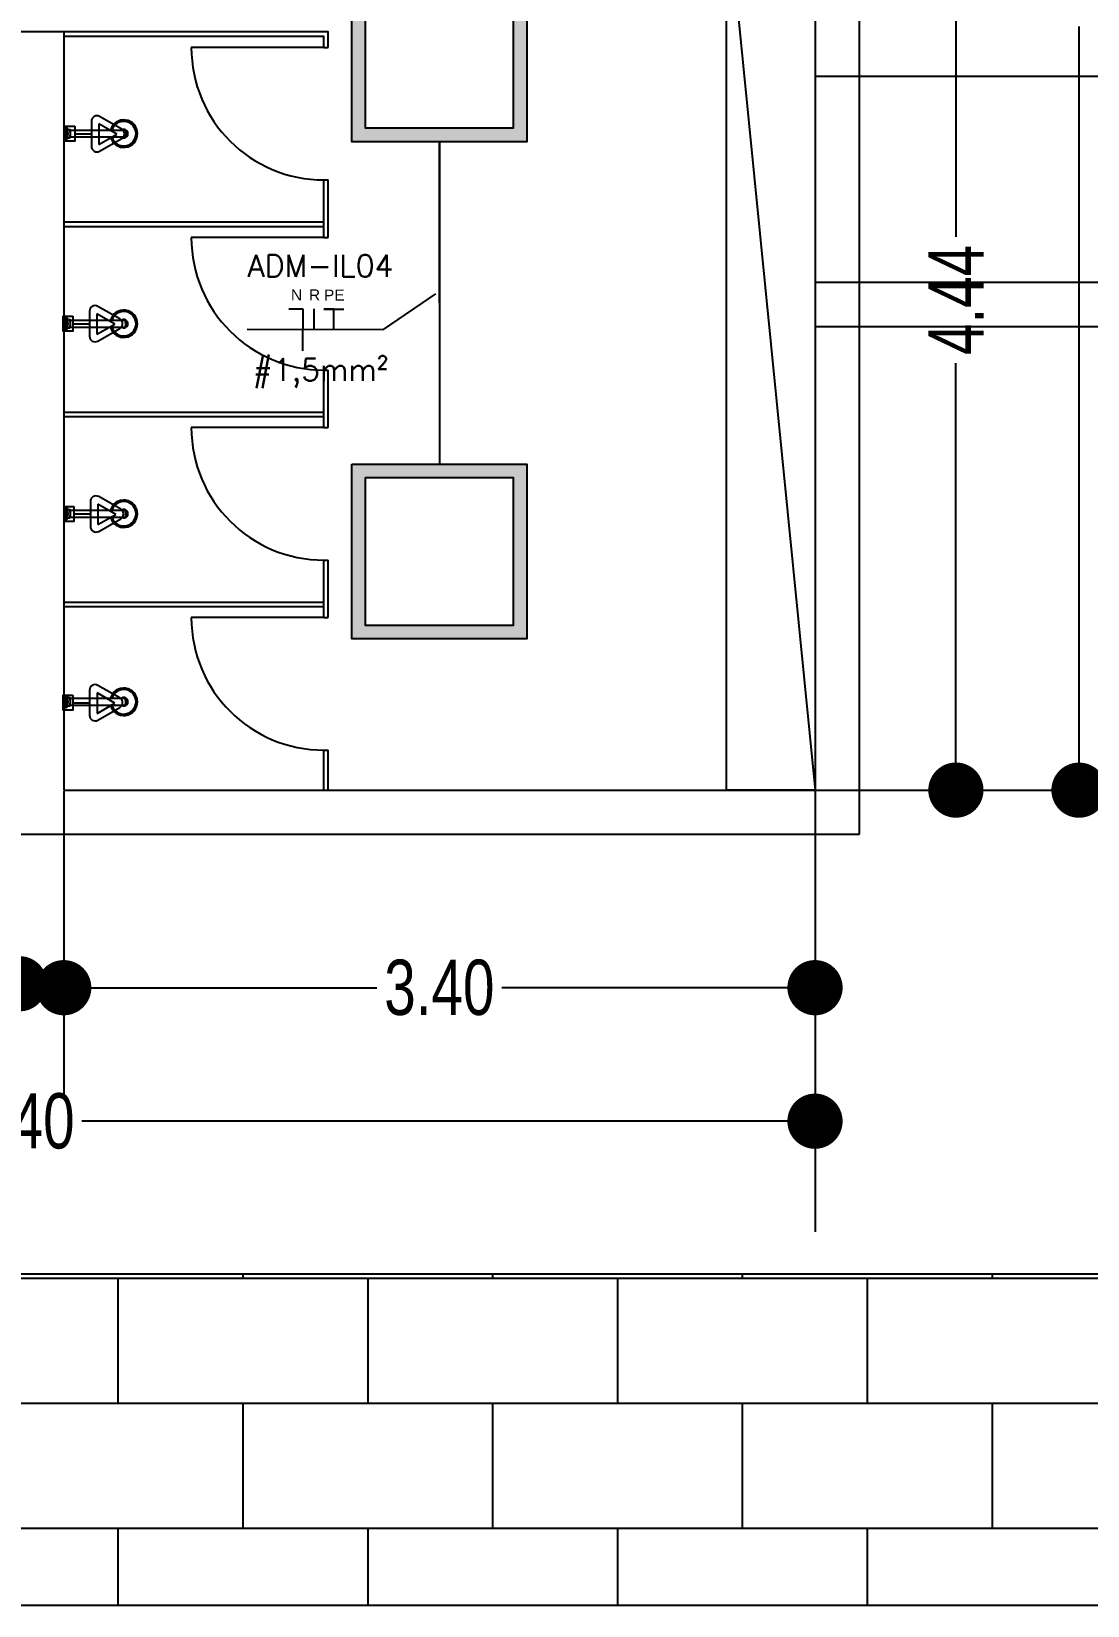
# Model space of a CAD drawing. Header units: metres. Extents: x 2442 to 5008, y 1070 to 2228.
# Drawn here: x 2516.22 to 2521, y 1088.13 to 1095.25 of the extents above; entities that cross this region are included whole.
import ezdxf
from ezdxf.enums import TextEntityAlignment as Align

# ---------------------------------------------------------------- set-up
doc = ezdxf.new("R2010")
doc.units = ezdxf.units.M
doc.layers.get('Defpoints').update_dxf_attribs({"color": 130})
for name, color, linetype in [('ARQ LAYOUT', 252, 'Continuous'), ('ARQ-TEXTO3', 3, 'Continuous'), ('ARQ_ELÉTRODUTOS', 2, 'Continuous'), ('ARQ_PAREDES', 6, 'Continuous'), ('FIACAO', 7, 'Continuous'), ('INDICACAO_BIT_FIACAO', 10, 'Continuous'), ('INDICACAO_CIRCUITO_FIA', 7, 'Continuous'), ('LINHA_DE_CHAMADA', 7, 'Continuous'), ('LUMINÁRIAS RESIDENCIAL', 150, 'Continuous'), ('muro', 50, 'Continuous'), ('Tomadas 4x2', 150, 'Continuous')]:
    doc.layers.add(name, color=color, linetype=linetype)
doc.styles.add('ARIAL', font='arial.ttf')
doc.styles.add('Luciene 01', font='swisscl.ttf')
doc.styles.add('ROMANS', font='ROMANS.SHX')
doc.dimstyles.new('LP 50', dxfattribs={"dimscale": 0.5, "dimtxt": 0.5, "dimasz": 0.5, "dimexe": 1, "dimexo": 0.01, "dimgap": 0.05, "dimtad": 0, "dimzin": 0, "dimdsep": 46, "dimtxsty": 'Luciene 01', "dimblk": 'DOT', "dimcen": 1, "dimclrd": 256, "dimclre": 256, "dimclrt": 256, "dimadec": 0, "dimazin": 0, "dimtfac": 1, "dimtofl": 0, "dimtmove": 0, "dimatfit": 3, "dimldrblk": 'DOT', "dimfxl": 1, "dimtolj": 1, "dimtzin": 0, "dimlwd": -1, "dimarcsym": 1})

# ---------------------------------------------------------------- blocks, each defined once
blk = doc.blocks.new('1990CCT_p')
for points in [[(-0.0043, 0.0109, 0.019617), (-0.0041, -0.0104)], [(0.2076, -0.0165, 7.379647), (0.2076, 0.0165)], [(0.2145, -0.0165, 6.565284), (0.2145, 0.0165)], [(0.258, -0.0165, 1.713301), (0.258, 0.0165)], [(0.2603, -0.0165, 1.516225), (0.2603, 0.0165)], [(0.2795, -0.0103, 0.364991), (0.2795, 0.0103)], [(0.2124, -0.0287, 0.004563), (0.213, -0.0297)]]:
    blk.add_lwpolyline(points, format="xyb")
at = {"ltscale": 0.086171}
blk.add_lwpolyline([(0, 0.0272), (0.0069, 0.0272), (0.008, 0.027), (0.009, 0.0263), (0.0105, 0.0238), (0.0118, 0.0187)], dxfattribs=at)
for points in [[(0.0118, -0.0187), (0.0129, -0.0103), (0.0132, -0.0023), (0.0127, 0.0123), (0.0118, 0.0187)], [(0.0249, -0.0165), (0.0261, -0.0112), (0.0268, -0.0016), (0.0264, 0.0086), (0.0258, 0.0132), (0.0249, 0.0165)], [(0.0249, 0.0165), (0.2727, 0.0165)], [(0.2727, 0.0165), (0.2725, 0.0156), (0.2744, 0.0088), (0.2753, 0.0032), (0.2753, -0.0021), (0.2746, -0.0079), (0.2725, -0.0155), (0.2727, -0.0165), (0.2603, -0.0165)], [(0.2793, 0.0108), (0.2758, 0.0149), (0.2741, 0.0161), (0.2727, 0.0165)], [(0.2794, -0.0106), (0.2764, -0.0143), (0.2749, -0.0155), (0.274, -0.0156), (0.2741, -0.0147), (0.2762, -0.0075), (0.2769, -0.0021), (0.2768, 0.0036), (0.2761, 0.0082), (0.274, 0.0154), (0.2745, 0.0156), (0.276, 0.0146), (0.2794, 0.0106)], [(0.0118, -0.0187), (0.0113, -0.0214), (0.0102, -0.0246), (0.0087, -0.0265), (0.0069, -0.0272), (0, -0.0272)], [(0.2076, -0.0165), (0.0249, -0.0165)], [(0.2145, -0.0165), (0.2076, -0.0165)], [(0.258, -0.0165), (0.2145, -0.0165)], [(0.2603, -0.0165), (0.258, -0.0165)], [(0.2793, -0.0108), (0.2777, -0.013), (0.2757, -0.015), (0.274, -0.0162), (0.2727, -0.0165)]]:
    blk.add_lwpolyline(points)
at = {"ltscale": 0.136086}
blk.add_lwpolyline([(0.0118, 0.0187), (0.0227, 0.0187), (0.024, 0.0181), (0.0249, 0.0165)], dxfattribs=at)
at = {"ltscale": 0.136089}
blk.add_lwpolyline([(0.0118, -0.0187), (0.0227, -0.0187), (0.0238, -0.0182), (0.0249, -0.0165)], dxfattribs=at)
for centre, major_axis, ratio, start_param, end_param in [((0, 0), (0, 0.0272), 0.173648, 6.283175, 7.464622), ((0, 0), (0, 0.0252), 0.173648, 6.283175, 7.431832), ((0, 0), (0, 0.0272), 0.173648, 3.141582, 6.283175), ((0, 0), (0, 0.0252), 0.173648, 3.141582, 6.283175), ((0.0069, 0), (0, 0.0252), 0.173648, 0.906839, 1.148647), ((0.0049, 0), (0, 0.012), 0.173648, 0.477162, 0.534707), ((0.0069, 0), (0, 0.0272), 0.173648, 3.141582, 6.283175), ((0.0118, 0), (0, 0.0187), 0.173648, 3.155271, 6.269584), ((0.0227, 0), (0, 0.0187), 0.173648, 3.141622, 6.283215), ((0.2578, 0), (0, -0.025), 0.952348, 1.133711, 2.007882), ((0.2578, 0), (0, -0.025), 0.95323, 1.133213, 2.008472), ((0, 0), (0, 0.0272), 0.173648, 1.960155, 2.070796), ((0, 0), (0, 0.0272), 0.173648, 2.070796, 3.141582), ((0, 0), (0, 0.0252), 0.173648, 1.992946, 2.070796), ((0, 0), (0, 0.0252), 0.173648, 2.070796, 3.141582), ((0.0069, 0), (0, 0.0252), 0.173648, 1.992946, 2.070796), ((0.0069, 0), (0, 0.0252), 0.173648, 2.070796, 2.234922), ((0.0049, 0), (0, 0.012), 0.173648, 2.606884, 2.663782)]:
    blk.add_ellipse(centre, major_axis=major_axis, ratio=ratio, start_param=start_param, end_param=end_param)
blk = doc.blocks.new('_Dot')
at = {"color": 0, "linetype": 'ByBlock', "lineweight": -2}
blk.add_line((-0.5, 0), (-1, 0), dxfattribs=at)
at = {"color": 0, "linetype": 'ByBlock', "const_width": 0.5}
blk.add_lwpolyline([(-0.25, 0, 1), (0.25, 0, 1)], format="xyb", close=True, dxfattribs=at)
blk = doc.blocks.new('*D325')
at = {"lineweight": -2, "transparency": 16777216}
for p, q in [((2519.7717, 1096.2548), (2520.9044, 1096.2548)), ((2519.7717, 1091.819), (2520.9044, 1091.819))]:
    blk.add_line(p, q, dxfattribs=at)
at = {"transparency": 16777216}
for p, q in [((2520.4044, 1096.0048), (2520.4044, 1094.3223)), ((2520.4044, 1092.069), (2520.4044, 1093.7515))]:
    blk.add_line(p, q, dxfattribs=at)
at = {"layer": 'Defpoints', "color": 0, "transparency": 16777216}
for p in [(2519.7667, 1096.2548), (2519.7667, 1091.819), (2520.4044, 1091.819)]:
    blk.add_point(p, dxfattribs=at)
at = {"transparency": 16777216, "xscale": 0.25, "yscale": 0.25, "zscale": 0.25}
for p, rotation in [((2520.4044, 1096.2548), 90), ((2520.4044, 1091.819), 270)]:
    blk.add_blockref('_Dot', p, dxfattribs=dict(at, rotation=rotation))
at = {"transparency": 16777216, "insert": (2520.4044, 1094.0369), "char_height": 0.25, "attachment_point": 5, "rotation": 90, "style": 'Luciene 01'}
blk.add_mtext('\\A1;4.44', dxfattribs=at)
blk = doc.blocks.new('*D326')
at = {"lineweight": -2, "transparency": 16777216}
for p, q in [((2512.3667, 1091.814), (2512.3667, 1089.8206)), ((2519.7667, 1091.814), (2519.7667, 1089.8206))]:
    blk.add_line(p, q, dxfattribs=at)
at = {"transparency": 16777216}
for p, q in [((2512.6167, 1090.3206), (2515.8849, 1090.3206)), ((2519.5167, 1090.3206), (2516.4486, 1090.3206))]:
    blk.add_line(p, q, dxfattribs=at)
at = {"layer": 'Defpoints', "color": 0, "transparency": 16777216}
for p in [(2512.3667, 1091.819), (2519.7667, 1091.819), (2519.7667, 1090.3206)]:
    blk.add_point(p, dxfattribs=at)
at = {"transparency": 16777216, "xscale": 0.25, "yscale": 0.25, "zscale": 0.25, "rotation": 180}
blk.add_blockref('_Dot', (2512.3667, 1090.3206), dxfattribs=at)
at = {"transparency": 16777216, "xscale": 0.25, "yscale": 0.25, "zscale": 0.25}
blk.add_blockref('_Dot', (2519.7667, 1090.3206), dxfattribs=at)
at = {"transparency": 16777216, "insert": (2516.1667, 1090.3206), "char_height": 0.25, "attachment_point": 5, "style": 'Luciene 01'}
blk.add_mtext('\\A1;7.40', dxfattribs=at)
blk = doc.blocks.new('*D342')
at = {"lineweight": -2, "transparency": 16777216}
for p, q in [((2515.0667, 1091.814), (2515.0667, 1090.4426)), ((2516.1667, 1091.814), (2516.1667, 1090.4426))]:
    blk.add_line(p, q, dxfattribs=at)
at = {"transparency": 16777216}
for p, q in [((2515.3167, 1090.9426), (2515.337, 1090.9426)), ((2515.9167, 1090.9426), (2515.8965, 1090.9426))]:
    blk.add_line(p, q, dxfattribs=at)
at = {"layer": 'Defpoints', "color": 0, "transparency": 16777216}
for p in [(2515.0667, 1091.819), (2516.1667, 1091.819), (2516.1667, 1090.9426)]:
    blk.add_point(p, dxfattribs=at)
at = {"transparency": 16777216, "xscale": 0.25, "yscale": 0.25, "zscale": 0.25, "rotation": 180}
blk.add_blockref('_Dot', (2515.0667, 1090.9426), dxfattribs=at)
at = {"transparency": 16777216, "xscale": 0.25, "yscale": 0.25, "zscale": 0.25}
blk.add_blockref('_Dot', (2516.1667, 1090.9426), dxfattribs=at)
at = {"transparency": 16777216, "insert": (2515.6167, 1090.9426), "char_height": 0.25, "attachment_point": 5, "style": 'Luciene 01'}
blk.add_mtext('\\A1;1.10', dxfattribs=at)
blk = doc.blocks.new('*D343')
at = {"lineweight": -2, "transparency": 16777216}
for p, q in [((2516.3667, 1091.814), (2516.3667, 1090.4248)), ((2519.7667, 1091.814), (2519.7667, 1090.4248))]:
    blk.add_line(p, q, dxfattribs=at)
at = {"transparency": 16777216}
for p, q in [((2516.6167, 1090.9248), (2517.784, 1090.9248)), ((2519.5167, 1090.9248), (2518.3495, 1090.9248))]:
    blk.add_line(p, q, dxfattribs=at)
at = {"layer": 'Defpoints', "color": 0, "transparency": 16777216}
for p in [(2516.3667, 1091.819), (2519.7667, 1091.819), (2519.7667, 1090.9248)]:
    blk.add_point(p, dxfattribs=at)
at = {"transparency": 16777216, "xscale": 0.25, "yscale": 0.25, "zscale": 0.25, "rotation": 180}
blk.add_blockref('_Dot', (2516.3667, 1090.9248), dxfattribs=at)
at = {"transparency": 16777216, "xscale": 0.25, "yscale": 0.25, "zscale": 0.25}
blk.add_blockref('_Dot', (2519.7667, 1090.9248), dxfattribs=at)
at = {"transparency": 16777216, "insert": (2518.0667, 1090.9248), "char_height": 0.25, "attachment_point": 5, "style": 'Luciene 01'}
blk.add_mtext('\\A1;3.40', dxfattribs=at)
blk = doc.blocks.new('*D344')
at = {"lineweight": -2, "transparency": 16777216}
for p, q in [((2519.7738, 1099.2917), (2521.4634, 1099.2913)), ((2519.7717, 1091.819), (2521.4614, 1091.8185))]:
    blk.add_line(p, q, dxfattribs=at)
at = {"transparency": 16777216}
for p, q in [((2520.9634, 1099.0414), (2520.9625, 1095.8356)), ((2520.9615, 1092.0686), (2520.9623, 1095.2742))]:
    blk.add_line(p, q, dxfattribs=at)
at = {"layer": 'Defpoints', "color": 0, "transparency": 16777216}
for p in [(2519.7688, 1099.2917), (2519.7667, 1091.819), (2520.9614, 1091.8186)]:
    blk.add_point(p, dxfattribs=at)
at = {"transparency": 16777216, "xscale": 0.25, "yscale": 0.25, "zscale": 0.25}
for p, rotation in [((2520.9634, 1099.2914), 89.98429033752926), ((2520.9614, 1091.8186), 269.9842903375293)]:
    blk.add_blockref('_Dot', p, dxfattribs=dict(at, rotation=rotation))
at = {"transparency": 16777216, "insert": (2520.9624, 1095.5549), "char_height": 0.25, "attachment_point": 5, "rotation": 89.98429, "style": 'Luciene 01'}
blk.add_mtext('\\A1;7.47', dxfattribs=at)
blk = doc.blocks.new('*D345')
at = {"lineweight": -2, "transparency": 16777216}
for p, q in [((2519.7717, 1096.2522), (2521.9795, 1096.2522)), ((2519.7717, 1094.1169), (2521.9795, 1094.1169))]:
    blk.add_line(p, q, dxfattribs=at)
at = {"transparency": 16777216}
for p, q in [((2521.4795, 1096.0022), (2521.4795, 1095.5695)), ((2521.4795, 1094.3669), (2521.4795, 1095.0021))]:
    blk.add_line(p, q, dxfattribs=at)
at = {"layer": 'Defpoints', "color": 0, "transparency": 16777216}
for p in [(2519.7667, 1096.2522), (2521.4795, 1096.2522), (2519.7667, 1094.1169)]:
    blk.add_point(p, dxfattribs=at)
at = {"transparency": 16777216, "xscale": 0.25, "yscale": 0.25, "zscale": 0.25}
for p, rotation in [((2521.4795, 1096.2522), 90), ((2521.4795, 1094.1169), 270)]:
    blk.add_blockref('_Dot', p, dxfattribs=dict(at, rotation=rotation))
at = {"transparency": 16777216, "insert": (2521.4795, 1095.2858), "char_height": 0.25, "attachment_point": 5, "rotation": 90, "style": 'Luciene 01'}
blk.add_mtext('\\A1;2.14', dxfattribs=at)
blk = doc.blocks.new('*D346')
at = {"lineweight": -2, "transparency": 16777216}
for p, q in [((2519.7717, 1093.9169), (2521.9614, 1093.9169)), ((2519.7717, 1091.819), (2521.9614, 1091.819))]:
    blk.add_line(p, q, dxfattribs=at)
at = {"transparency": 16777216}
for p, q in [((2521.4614, 1093.6669), (2521.4614, 1093.1505)), ((2521.4614, 1092.069), (2521.4614, 1092.5854))]:
    blk.add_line(p, q, dxfattribs=at)
at = {"layer": 'Defpoints', "color": 0, "transparency": 16777216}
for p in [(2519.7667, 1093.9169), (2519.7667, 1091.819), (2521.4614, 1091.819)]:
    blk.add_point(p, dxfattribs=at)
at = {"transparency": 16777216, "xscale": 0.25, "yscale": 0.25, "zscale": 0.25}
for p, rotation in [((2521.4614, 1093.9169), 90), ((2521.4614, 1091.819), 270)]:
    blk.add_blockref('_Dot', p, dxfattribs=dict(at, rotation=rotation))
at = {"transparency": 16777216, "insert": (2521.4614, 1092.8679), "char_height": 0.25, "attachment_point": 5, "rotation": 90, "style": 'Luciene 01'}
blk.add_mtext('\\A1;2.10', dxfattribs=at)
blk = doc.blocks.new('*D381')
at = {"lineweight": -2, "transparency": 16777216}
for p, q in [((2519.7717, 1095.0498), (2522.4731, 1095.0498)), ((2519.7717, 1091.819), (2522.4731, 1091.819))]:
    blk.add_line(p, q, dxfattribs=at)
at = {"transparency": 16777216}
for p, q in [((2521.9731, 1094.7998), (2521.9731, 1093.7173)), ((2521.9731, 1092.069), (2521.9731, 1093.1514))]:
    blk.add_line(p, q, dxfattribs=at)
at = {"layer": 'Defpoints', "color": 0, "transparency": 16777216}
for p in [(2519.7667, 1095.0498), (2519.7667, 1091.819), (2521.9731, 1091.819)]:
    blk.add_point(p, dxfattribs=at)
at = {"transparency": 16777216, "xscale": 0.25, "yscale": 0.25, "zscale": 0.25}
for p, rotation in [((2521.9731, 1095.0498), 90), ((2521.9731, 1091.819), 270)]:
    blk.add_blockref('_Dot', p, dxfattribs=dict(at, rotation=rotation))
at = {"transparency": 16777216, "insert": (2521.9731, 1093.4344), "char_height": 0.25, "attachment_point": 5, "rotation": 90, "style": 'Luciene 01'}
blk.add_mtext('\\A1;3.23', dxfattribs=at)
blk = doc.blocks.new('*U388', base_point=(1440.1879, 208.2014))
h = blk.add_hatch(color=256)
h.dxf.hatch_style = 1
h.paths.add_polyline_path([(1440.3179, 208.3314), (1440.0579, 208.3314), (1440.0579, 208.0714), (1440.3179, 208.0714)])
h.paths.add_polyline_path([(1440.2979, 208.3114), (1440.2979, 208.0914), (1440.0779, 208.0914), (1440.0779, 208.3114)], flags=16)
h = blk.add_hatch()
h.set_pattern_fill('ANGLE', color=256)
h.set_pattern_definition([(0, (0, 0), (0, 6.985), [5.08, -1.905]), (90, (0, 0), (-6.985, 4e-16), [5.08, -1.905])])
h.paths.add_polyline_path([(1440.0579, 208.3314), (1440.0579, 208.0714), (1440.3179, 208.0714), (1440.3179, 208.3314)])
h.paths.add_polyline_path([(1440.2979, 208.3114), (1440.2979, 208.0914), (1440.0779, 208.0914), (1440.0779, 208.3114)], flags=16)
blk.add_lwpolyline([(1440.0579, 208.3314), (1440.3179, 208.3314), (1440.3179, 208.0714), (1440.0579, 208.0714), (1440.0579, 208.3314)])
blk.add_lwpolyline([(1440.0779, 208.3114), (1440.2979, 208.3114), (1440.2979, 208.0914), (1440.0779, 208.0914)], close=True)
blk = doc.blocks.new('*U389')
at = {"layer": 'LUMINÁRIAS RESIDENCIAL', "xscale": 3.04337730075018, "yscale": 3.04337730075018, "zscale": 3.04337730075018}
blk.add_blockref('*U388', (0, 0), dxfattribs=at)
blk = doc.blocks.new('*U390')
at = {"color": 0, "linetype": 'ByBlock', "lineweight": -2, "transparency": 16777216}
for p in [(0, 2.25), (0, 0)]:
    blk.add_blockref('*U389', p, dxfattribs=at)
blk = doc.blocks.new('*U1073', base_point=(2610.86, 1175.56))
for p, q in [((2608.69, 1196.76), (2603, 1186.8)), ((2618.72, 1186.8), (2613.03, 1196.76)), ((2611.03, 1194.52), (2606.41, 1186.43)), ((2615.65, 1186.43), (2611.03, 1194.52)), ((2605.17, 1183.06), (2610.86, 1183.06)), ((2606.41, 1186.43), (2615.65, 1186.43)), ((2610.86, 1183.06), (2616.55, 1183.06)), ((2610.86, 1175.56), (2610.86, 1183.06))]:
    blk.add_line(p, q)
at = {"color": 2}
blk.add_lwpolyline([(2607.47, 1175.56), (2614.25, 1175.56), (2614.25, 1171.18), (2607.47, 1171.18)], close=True, dxfattribs=at)
for centre, start, end in [((2610.86, 1195.52), 29.74488, 150.25512), ((2605.17, 1185.56), 150.25512, 270), ((2616.55, 1185.56), 270, 29.74488)]:
    blk.add_arc(centre, 2.5, start, end)
blk = doc.blocks.new('*U1075', base_point=(2610.86, 1175.56))
for p, q in [((2608.69, 1196.76), (2603, 1186.8)), ((2618.72, 1186.8), (2613.03, 1196.76)), ((2611.03, 1194.52), (2606.41, 1186.43)), ((2615.65, 1186.43), (2611.03, 1194.52)), ((2605.17, 1183.06), (2610.86, 1183.06)), ((2606.41, 1186.43), (2615.65, 1186.43)), ((2610.86, 1183.06), (2616.55, 1183.06)), ((2610.86, 1175.56), (2610.86, 1183.06))]:
    blk.add_line(p, q)
at = {"color": 2}
blk.add_lwpolyline([(2607.47, 1175.56), (2614.25, 1175.56), (2614.25, 1171.18), (2607.47, 1171.18)], close=True, dxfattribs=at)
for centre, start, end in [((2610.86, 1195.52), 29.74488, 150.25512), ((2605.17, 1185.56), 150.25512, 270), ((2616.55, 1185.56), 270, 29.74488)]:
    blk.add_arc(centre, 2.5, start, end)
blk = doc.blocks.new('*U1077', base_point=(2610.86, 1175.56))
for p, q in [((2608.69, 1196.76), (2603, 1186.8)), ((2618.72, 1186.8), (2613.03, 1196.76)), ((2611.03, 1194.52), (2606.41, 1186.43)), ((2615.65, 1186.43), (2611.03, 1194.52)), ((2605.17, 1183.06), (2610.86, 1183.06)), ((2606.41, 1186.43), (2615.65, 1186.43)), ((2610.86, 1183.06), (2616.55, 1183.06)), ((2610.86, 1175.56), (2610.86, 1183.06))]:
    blk.add_line(p, q)
at = {"color": 2}
blk.add_lwpolyline([(2607.47, 1175.56), (2614.25, 1175.56), (2614.25, 1171.18), (2607.47, 1171.18)], close=True, dxfattribs=at)
for centre, start, end in [((2610.86, 1195.52), 29.74488, 150.25512), ((2605.17, 1185.56), 150.25512, 270), ((2616.55, 1185.56), 270, 29.74488)]:
    blk.add_arc(centre, 2.5, start, end)
blk = doc.blocks.new('*U1079', base_point=(2610.86, 1175.56))
for p, q in [((2608.69, 1196.76), (2603, 1186.8)), ((2618.72, 1186.8), (2613.03, 1196.76)), ((2611.03, 1194.52), (2606.41, 1186.43)), ((2615.65, 1186.43), (2611.03, 1194.52)), ((2605.17, 1183.06), (2610.86, 1183.06)), ((2606.41, 1186.43), (2615.65, 1186.43)), ((2610.86, 1183.06), (2616.55, 1183.06)), ((2610.86, 1175.56), (2610.86, 1183.06))]:
    blk.add_line(p, q)
at = {"color": 2}
blk.add_lwpolyline([(2607.47, 1175.56), (2614.25, 1175.56), (2614.25, 1171.18), (2607.47, 1171.18)], close=True, dxfattribs=at)
for centre, start, end in [((2610.86, 1195.52), 29.74488, 150.25512), ((2605.17, 1185.56), 150.25512, 270), ((2616.55, 1185.56), 270, 29.74488)]:
    blk.add_arc(centre, 2.5, start, end)

msp = doc.modelspace()

# ---------------------------------------------------------------- hatches: boundary and pattern name
at = {"layer": 'muro', "true_color": 0xf1eb1f}
h = msp.add_hatch(dxfattribs=at)
h.set_pattern_fill('BRICK', color=2, scale=0.089, style=0)
h.paths.add_polyline_path([(2463.2277, 1126.6199), (2524.6633, 1126.6199), (2524.6633, 1088.129), (2463.2277, 1088.129)])
h.paths.add_polyline_path([(2464.7277, 1124.7463), (2522.7883, 1124.7463), (2522.7883, 1089.6278), (2464.7277, 1089.6278)], flags=16)

# ---------------------------------------------------------------- linework, layer by layer
at = {"layer": 'ARQ LAYOUT'}
for points in [[(2519.3667, 1091.819), (2519.3667, 1092.2175), (2519.3667, 1092.2175), (2519.3667, 1092.2175), (2519.3667, 1095.8563), (2518.1642, 1095.8563), (2518.1642, 1096.2548), (2519.7667, 1096.2548), (2519.7667, 1091.819), (2519.3667, 1091.819)], [(2519.3667, 1095.8563), (2519.7667, 1091.819)], [(2517.5642, 1095.1798), (2517.5642, 1095.2498), (2516.3667, 1095.2498)], [(2517.5442, 1095.1798), (2517.5442, 1095.2298), (2516.3667, 1095.2298)], [(2517.5442, 1094.3198), (2517.5442, 1094.5798)], [(2517.5642, 1094.3198), (2517.5642, 1094.5798)], [(2516.3667, 1094.3898), (2517.5442, 1094.3898)], [(2516.3667, 1094.3698), (2517.5442, 1094.3698)], [(2517.5442, 1093.4598), (2517.5442, 1093.7198)], [(2517.5642, 1093.4598), (2517.5642, 1093.7198)], [(2516.3667, 1093.5298), (2517.5442, 1093.5298)], [(2516.3667, 1093.5098), (2517.5442, 1093.5098)], [(2517.5442, 1092.5998), (2517.5442, 1092.8598)], [(2517.5642, 1092.5998), (2517.5642, 1092.8598)], [(2516.3667, 1092.6698), (2517.5442, 1092.6698)], [(2516.3667, 1092.6498), (2517.5442, 1092.6498)], [(2517.5442, 1091.819), (2517.5442, 1091.9998)], [(2517.5642, 1091.819), (2517.5642, 1091.9998)]]:
    msp.add_lwpolyline(points, dxfattribs=at)
at = {"layer": 'ARQ-TEXTO3'}
for points in [[(2517.5442, 1095.1798), (2516.9442, 1095.1798)], [(2517.5442, 1095.1798), (2517.5642, 1095.1798)], [(2517.5442, 1094.5798), (2517.5642, 1094.5798)], [(2517.5442, 1094.3198), (2516.9442, 1094.3198)], [(2517.5442, 1094.3198), (2517.5642, 1094.3198)], [(2517.5442, 1093.7198), (2517.5642, 1093.7198)], [(2517.5442, 1093.4598), (2516.9442, 1093.4598)], [(2517.5442, 1093.4598), (2517.5642, 1093.4598)], [(2517.5442, 1092.8598), (2517.5642, 1092.8598)], [(2517.5442, 1092.5998), (2516.9442, 1092.5998)], [(2517.5442, 1092.5998), (2517.5642, 1092.5998)], [(2517.5442, 1091.9998), (2517.5642, 1091.9998)]]:
    msp.add_lwpolyline(points, dxfattribs=at)
for centre in [(2517.5442, 1095.1798), (2517.5442, 1094.3198), (2517.5442, 1093.4598), (2517.5442, 1092.5998)]:
    msp.add_arc(centre, 0.6, 180, 270, dxfattribs=at)
at = {"layer": 'ARQ_ELÉTRODUTOS'}
for p, q in [((2518.0667, 1094.0235), (2518.0667, 1094.7476)), ((2518.0667, 1094.7476), (2518.0667, 1093.2982))]:
    msp.add_line(p, q, dxfattribs=at)
at = {"layer": 'ARQ_PAREDES'}
for points in [[(2499.9828, 1091.619), (2519.9688, 1091.619), (2519.9688, 1122.1709), (2466.4783, 1122.1709), (2466.4783, 1118.6553)], [(2519.9667, 1096.4548), (2519.9667, 1091.819)], [(2512.3667, 1096.2548), (2519.7667, 1096.2548), (2519.7667, 1091.819)], [(2516.3667, 1095.2498), (2516.1667, 1095.2498)], [(2516.3667, 1095.2498), (2516.3667, 1091.819)], [(2516.3667, 1091.819), (2519.7667, 1091.819)]]:
    msp.add_lwpolyline(points, dxfattribs=at)
at = {"layer": 'FIACAO', "color": 4, "lineweight": -3}
for p, q in [((2517.385, 1093.9965), (2517.4484, 1093.9964)), ((2517.4484, 1093.9964), (2517.4481, 1093.8063))]:
    msp.add_line(p, q, dxfattribs=at)
at = {"layer": 'FIACAO', "lineweight": -3}
for p, q in [((2517.4979, 1093.9969), (2517.498, 1093.9051)), ((2517.5898, 1093.9957), (2517.5438, 1093.9957))]:
    msp.add_line(p, q, dxfattribs=at)
at = {"layer": 'FIACAO', "color": 3, "lineweight": -3}
for p, q in [((2517.5438, 1093.9957), (2517.635, 1093.9957)), ((2517.5895, 1093.9054), (2517.5898, 1093.9957))]:
    msp.add_line(p, q, dxfattribs=at)
at = {"layer": 'LINHA_DE_CHAMADA'}
msp.add_lwpolyline([(2517.197, 1093.9049), (2517.8142, 1093.9029), (2518.0507, 1094.0651)], dxfattribs=at)
at = {"layer": 'muro'}
for points in [[(2463.2277, 1126.6199), (2524.6633, 1126.6199), (2524.6633, 1088.129), (2463.2277, 1088.129)], [(2464.7277, 1124.7463), (2522.7883, 1124.7463), (2522.7883, 1089.6278), (2464.7277, 1089.6278)]]:
    msp.add_lwpolyline(points, close=True, dxfattribs=at)

# ---------------------------------------------------------------- block references
msp.add_blockref('*U390', (2518.0667, 1092.8985))
at = {"layer": 'ARQ LAYOUT', "rotation": 359.9999294142194}
for p in [(2516.3711, 1094.7895), (2516.3711, 1093.9295), (2516.3711, 1093.0695), (2516.3711, 1092.2187)]:
    msp.add_blockref('1990CCT_p', p, dxfattribs=at)
at = {"layer": 'Tomadas 4x2', "xscale": 0.009999999999994, "yscale": 0.009999999999994, "zscale": 0.009999999999994, "rotation": 270}
for name, p in [('*U1073', (2516.417, 1094.7888)), ('*U1075', (2516.4085, 1093.9294)), ('*U1077', (2516.4125, 1093.0685)), ('*U1079', (2516.4087, 1092.2142))]:
    msp.add_blockref(name, p, dxfattribs=at)

# ---------------------------------------------------------------- texts
at = {"layer": 'INDICACAO_BIT_FIACAO', "style": 'ROMANS'}
msp.add_text('#1,5mm²', height=0.1, dxfattribs=at).set_placement((2517.5292, 1093.7715), align=Align.TOP_CENTER)
at = {"layer": 'INDICACAO_CIRCUITO_FIA', "style": 'ROMANS'}
msp.add_text('ADM-IL04', height=0.1, dxfattribs=at).set_placement((2517.5292, 1094.1419), align=Align.CENTER)
at = {"layer": 'INDICACAO_CIRCUITO_FIA', "color": 4, "ltscale": 0.5, "style": 'ARIAL'}
msp.add_text('N', height=0.05, dxfattribs=at).set_placement((2517.4203, 1094.0347), align=Align.CENTER)
at = {"layer": 'INDICACAO_CIRCUITO_FIA', "color": 0, "ltscale": 0.5, "style": 'ARIAL'}
msp.add_text('R', height=0.05, dxfattribs=at).set_placement((2517.502, 1094.0348), align=Align.CENTER)
at = {"layer": 'INDICACAO_CIRCUITO_FIA', "color": 3, "ltscale": 0.5, "style": 'ARIAL'}
msp.add_text('PE', height=0.05, dxfattribs=at).set_placement((2517.591, 1094.0342), align=Align.CENTER)

# ---------------------------------------------------------------- dimensions: what is measured, and where the dimension line sits
for base, p1, p2, angle, picture, middle, dimtype in [((2520.9614, 1091.8186), (2519.7688, 1099.2917), (2519.7667, 1091.819), 269.98429, '*D344', (2520.9624, 1095.5549), 161), ((2521.4795, 1096.2522), (2519.7667, 1094.1169), (2519.7667, 1096.2522), 90, '*D345', (2521.4795, 1095.2858), 160)]:
    dim = msp.add_linear_dim(base=base, p1=p1, p2=p2, angle=angle, dimstyle='LP 50')
    dim.commit()
    dim.dimension.update_dxf_attribs({"geometry": picture, "text_midpoint": middle, "dimtype": dimtype})
for base, p1, picture, middle in [((2520.4044, 1091.819), (2519.7667, 1096.2548), '*D325', (2520.4044, 1094.0369)), ((2521.9731, 1091.819), (2519.7667, 1095.0498), '*D381', (2521.9731, 1093.4344)), ((2521.4614, 1091.819), (2519.7667, 1093.9169), '*D346', (2521.4614, 1092.8679))]:
    dim = msp.add_linear_dim(base=base, p1=p1, p2=(2519.7667, 1091.819), angle=90, dimstyle='LP 50')
    dim.commit()
    dim.dimension.update_dxf_attribs({"geometry": picture, "text_midpoint": middle})
for base, p1, p2, picture, middle in [((2519.7667, 1090.3206), (2512.3667, 1091.819), (2519.7667, 1091.819), '*D326', (2516.1667, 1090.3206)), ((2516.1667, 1090.9426), (2515.0667, 1091.819), (2516.1667, 1091.819), '*D342', (2515.6167, 1090.9426)), ((2519.7667, 1090.9248), (2516.3667, 1091.819), (2519.7667, 1091.819), '*D343', (2518.0667, 1090.9248))]:
    dim = msp.add_linear_dim(base=base, p1=p1, p2=p2, dimstyle='LP 50')
    dim.commit()
    dim.dimension.update_dxf_attribs({"geometry": picture, "text_midpoint": middle, "dimtype": 160})

doc.saveas('drawing.dxf')
